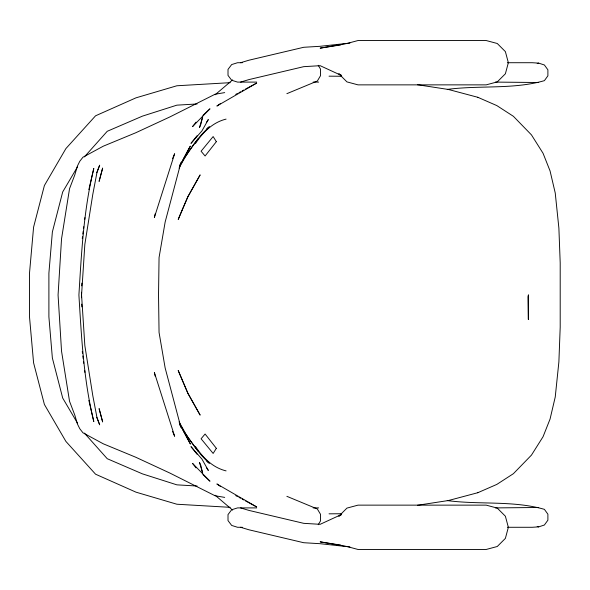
<?xml version="1.0" encoding="UTF-8"?>
<svg xmlns="http://www.w3.org/2000/svg" width="590" height="590" viewBox="0 0 590 590"><rect width="100%" height="100%" fill="white"/><g stroke="black" fill="none" stroke-linecap="round" stroke-linejoin="round"><path stroke-width="0.89" d="M81.472 292.264L81.472 297.736M81.708 285.87L81.811 283.134M82.261 238.559L82.489 236.738M82.836 234.016L83.19 231.287M83.537 228.559L83.765 226.744M84.687 219.473L84.923 217.658M155.155 213.875L154.381 217.459L174.647 153.717L172.523 158.68M88.854 189.604L93.803 168.482C83.647 209.848 81.501 252.638 78.905 295C81.501 337.362 83.647 380.152 93.803 421.518L88.854 400.396M96.782 172.715L99.673 165.163L97.011 172.236L92.785 194.412L84.842 244.4L81.567 295L84.842 345.6L92.785 395.588L97.011 417.764L99.673 424.837L96.782 417.285M179.744 165.731L180.857 162.781L165.141 222.069L159.057 257.572L158.526 295L159.057 332.428L165.141 367.931L180.857 427.219L179.744 424.269M179.05 168.128C187.052 153.002 196.721 138.37 209.391 126.739L206.839 128.598M77.637 166.616L62.702 191.934L52.37 231.973L48.896 273.177L48.896 316.823L52.37 358.027L62.702 398.066L77.637 423.384M318.246 524.694L320.51 520.889L320.51 514.296L317.339 508.971L286.873 496.33M206.316 122.558L208.322 119.556L201.979 130.855L190.99 143.363L197.045 135.752M184.272 157.744L187.406 153.275M184.375 157.655L198.093 138.79M196.035 122.115L192.547 126.621L209.981 108.789L202.938 115.434M195.519 143.429C202.931 132.315 212.658 122.366 226.081 119.114M84.377 156.911L107.24 131.29L142.433 116.134L176.875 105.153L197.104 103.973M477.443 97.638L477.812 97.291L496.832 105.595L513.396 116.311L531.465 134.896L543.051 153.275L550.064 170.938L555.242 193.019L558.885 228.109L560.198 262.808L560.198 327.192L558.885 361.891L555.242 396.981L550.064 419.062L543.051 436.725L531.465 455.104L513.396 473.689L496.832 484.405L477.812 492.709L448.385 500.534L417.44 505.276M215.151 94.747L232.644 79.864M477.502 97.512L477.812 97.291L448.385 89.466L417.44 84.724M220.424 103.575L216.884 106.045L256.672 83.072L245.403 89.164M341.057 514.974L338.822 516.221L346.942 508.101L358.027 505.136L486.182 505.136L497.267 508.101L505.387 516.221L508.351 527.298L505.387 538.382L497.267 546.502L486.182 549.467L358.027 549.467L346.942 546.502L320.149 541.849L340.887 545.101M235.742 94.393L237.357 93.522M238.965 92.652L240.573 91.782M242.18 90.912L243.795 90.041M341.566 514.451L320.149 524.318L303.732 523.337L248.921 510.402L240.602 507.901M286.873 93.67L317.339 81.029L320.51 75.704L320.51 69.111L318.246 65.306M447.257 89.422C479.316 85.115 513.064 89.665 544.386 80.66L547.896 75.815L547.896 69.827L544.386 64.981L538.7 63.13L532.21 62.717L507.356 62.717M507.356 527.283L532.21 527.283L538.7 526.87L544.386 525.019L547.896 520.174L547.896 514.185L544.386 509.34C513.064 500.335 479.316 504.885 447.257 500.578M240.602 62.717L248.921 60.217L303.732 47.281L320.149 46.3L349.907 43.092M240.602 82.099L248.921 79.598L303.732 66.663L320.149 65.682L341.566 75.55M537.195 63.521L538.7 63.13M224.694 92.608L215.055 94.252L169.891 116.931L135.7 132.787L103.265 146.195L82.961 157.206L79.753 161.313L77.379 166.115L74.812 174.861L69.539 188.689L61.53 238.884L58.071 295L61.53 351.116L69.539 401.311L74.812 415.139L77.379 423.886L79.753 428.687L82.961 432.795L103.265 443.805L135.7 457.213L169.891 473.069L215.055 495.748L224.694 497.392M340.887 44.899L320.149 48.151L346.942 43.498L358.027 40.533L486.182 40.533L497.267 43.498L505.387 51.618L508.351 62.702L505.387 73.78L497.267 81.899L486.182 84.864L358.027 84.864L346.942 81.899L338.822 73.78L341.057 75.026M538.7 507.489L495.394 507.901M230.218 82.666L176.875 85.771L136.01 97.829L95.558 115.802L65.91 148.569L44.398 185.526L33.593 227.128L29.5 273.177L29.5 316.823L33.593 362.872L44.398 404.475L65.91 441.431L95.558 474.198L136.01 492.171L176.875 504.229L230.218 507.334M329.036 513.824L341.699 513.743M242.387 62.717L237.556 62.717L231.664 64.568L228.013 69.414L228.013 75.402L231.664 80.247L237.556 82.099L256.672 82.099M313.128 82.099L318.652 82.099M495.394 82.099L538.7 82.511M256.672 507.901L237.556 507.901L231.664 509.753L228.013 514.598L228.013 520.587L231.664 525.432L237.556 527.283L242.387 527.283M313.128 507.901L318.652 507.901M329.036 76.176L341.699 76.258M197.104 486.027L176.875 484.847L142.433 473.866L107.24 458.71L84.377 433.09M349.907 546.908L320.149 543.7L303.732 542.719L248.921 529.783L240.602 527.283M537.195 526.479L538.7 526.87M226.081 470.886C212.658 467.634 202.931 457.685 195.519 446.571M235.742 495.607L237.357 496.478M238.965 497.348L240.573 498.218M242.18 499.088L243.795 499.959M245.403 500.836L256.672 506.928L216.884 483.955L220.424 486.425M477.502 492.488L477.812 492.709L477.443 492.362M206.839 461.402L209.391 463.261C199.317 454.455 192.126 442.965 184.272 432.256M215.151 495.253L232.644 510.136M202.938 474.567L209.981 481.211L192.547 463.379L196.035 467.885M197.045 454.248L190.99 446.637L201.979 459.145L208.322 470.444L206.316 467.442M198.093 451.21L184.375 432.345M179.05 421.872L187.406 436.725M172.523 431.32L174.647 436.283L154.381 372.541L155.155 376.125M82.261 351.441L82.489 353.263M82.836 355.984L83.19 358.713M83.537 361.441L83.765 363.256M84.687 370.527L84.923 372.342M81.708 304.13L81.811 306.866M528.404 295L528.36 319.485L527.991 296.755L528.404 295M202.672 116.813L200.733 124.667L199.523 127.47L202.672 116.813M102.623 168.172L99.127 181.263L102.623 168.172M181.809 210.748L178.232 219.428L187.878 196.736L200.062 175.024L187.878 196.736L181.809 210.748M188.822 148.82L179.685 166.055L190.341 146.077L188.822 148.82M216.338 448.319L213.145 453.445L201.094 438.776L205.091 434.011L216.338 448.319M216.338 141.681L205.091 155.989L201.094 151.224L213.145 136.555L216.338 141.681M99.127 408.737L102.623 421.828L99.127 408.737M200.062 414.976L187.878 393.265L178.232 370.572L187.878 393.265L200.062 414.976M190.341 443.923L179.685 423.945L190.341 443.923M200.733 465.333L199.523 462.531L202.672 473.187L200.733 465.333"/></g></svg>
